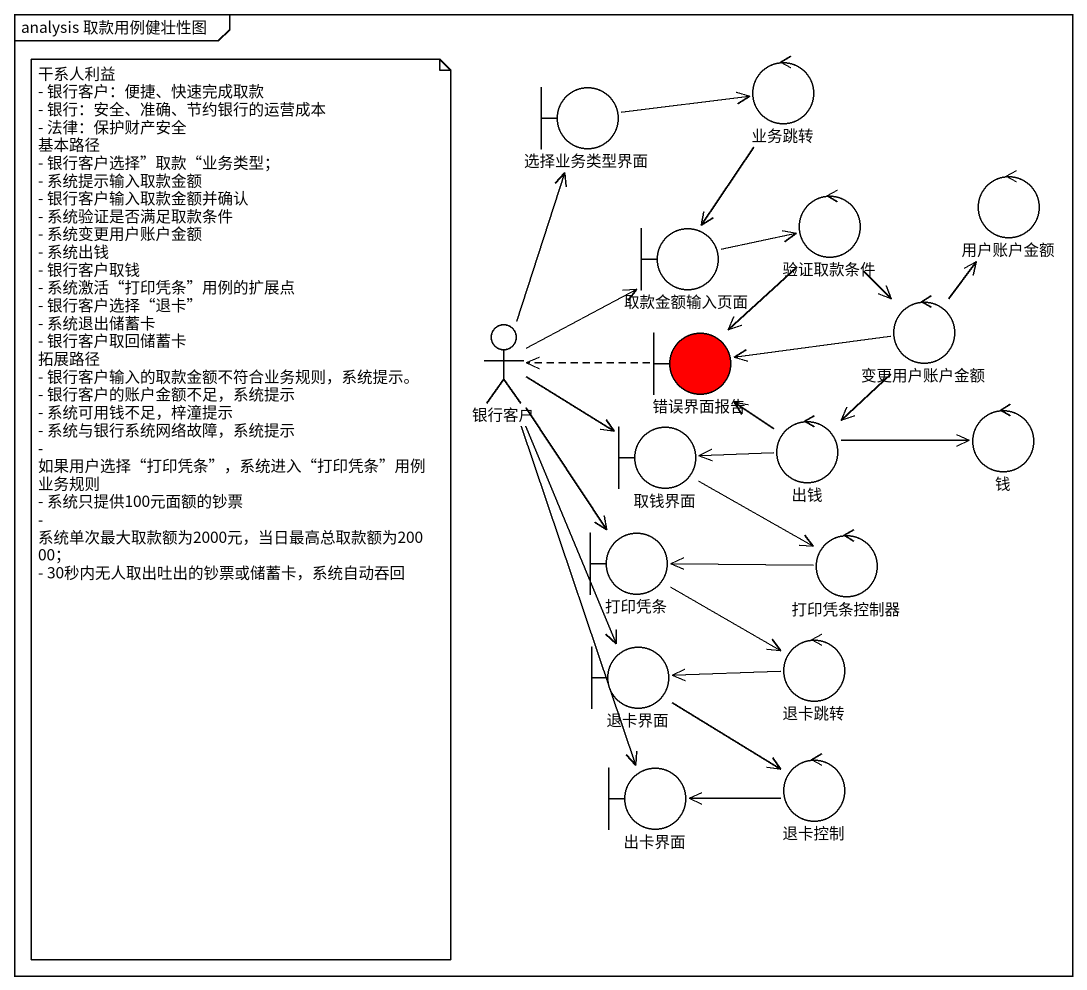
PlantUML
@startuml
mainframe analysis 取款用例健壮性图
control 业务跳转
boundary 选择业务类型界面
control 验证取款条件
control 用户账户金额
boundary 取款金额输入页面
actor 银行客户
control 变更用户账户金额
boundary 错误界面报告 #FF0000
boundary 取钱界面
control 出钱
control 钱
boundary 打印凭条
control 打印凭条控制器
control 退卡跳转
boundary 退卡界面
boundary 出卡界面
control 退卡控制
业务跳转 --> 取款金额输入页面
选择业务类型界面 -right-> 业务跳转
验证取款条件 --> 变更用户账户金额
验证取款条件 --> 错误界面报告
取款金额输入页面 -right-> 验证取款条件
银行客户 -up-> 选择业务类型界面
银行客户 -up-> 取款金额输入页面
银行客户 -right-> 取钱界面
银行客户 --> 打印凭条
银行客户 --> 退卡界面
银行客户 --> 出卡界面
变更用户账户金额 -up-> 用户账户金额
变更用户账户金额 -left-> 错误界面报告
变更用户账户金额 --> 出钱
错误界面报告 .left.> 银行客户
取钱界面 -right-> 打印凭条控制器
出钱 -up-> 错误界面报告
出钱 -left-> 取钱界面
出钱 -right-> 钱
打印凭条 --> 退卡跳转
打印凭条控制器 -left-> 打印凭条
退卡跳转 -left-> 退卡界面
退卡界面 --> 退卡控制
退卡控制 -left-> 出卡界面
note as N1
  干系人利益
  - 银行客户：便捷、快速完成取款
  - 银行：安全、准确、节约银行的运营成本
  - 法律：保护财产安全
  基本路径
  - 银行客户选择”取款“业务类型；
  - 系统提示输入取款金额
  - 银行客户输入取款金额并确认
  - 系统验证是否满足取款条件
  - 系统变更用户账户金额
  - 系统出钱
  - 银行客户取钱
  - 系统激活“打印凭条”用例的扩展点
  - 银行客户选择“退卡”
  - 系统退出储蓄卡
  - 银行客户取回储蓄卡
  拓展路径
  - 银行客户输入的取款金额不符合业务规则，系统提示。
  - 银行客户的账户金额不足，系统提示
  - 系统可用钱不足，梓潼提示
  - 系统与银行系统网络故障，系统提示
  - 如果用户选择“打印凭条”，系统进入“打印凭条”用例
  业务规则
  - 系统只提供100元面额的钞票
  - 系统单次最大取款额为2000元，当日最高总取款额为20000；
  - 30秒内无人取出吐出的钞票或储蓄卡，系统自动吞回
end note
@enduml
